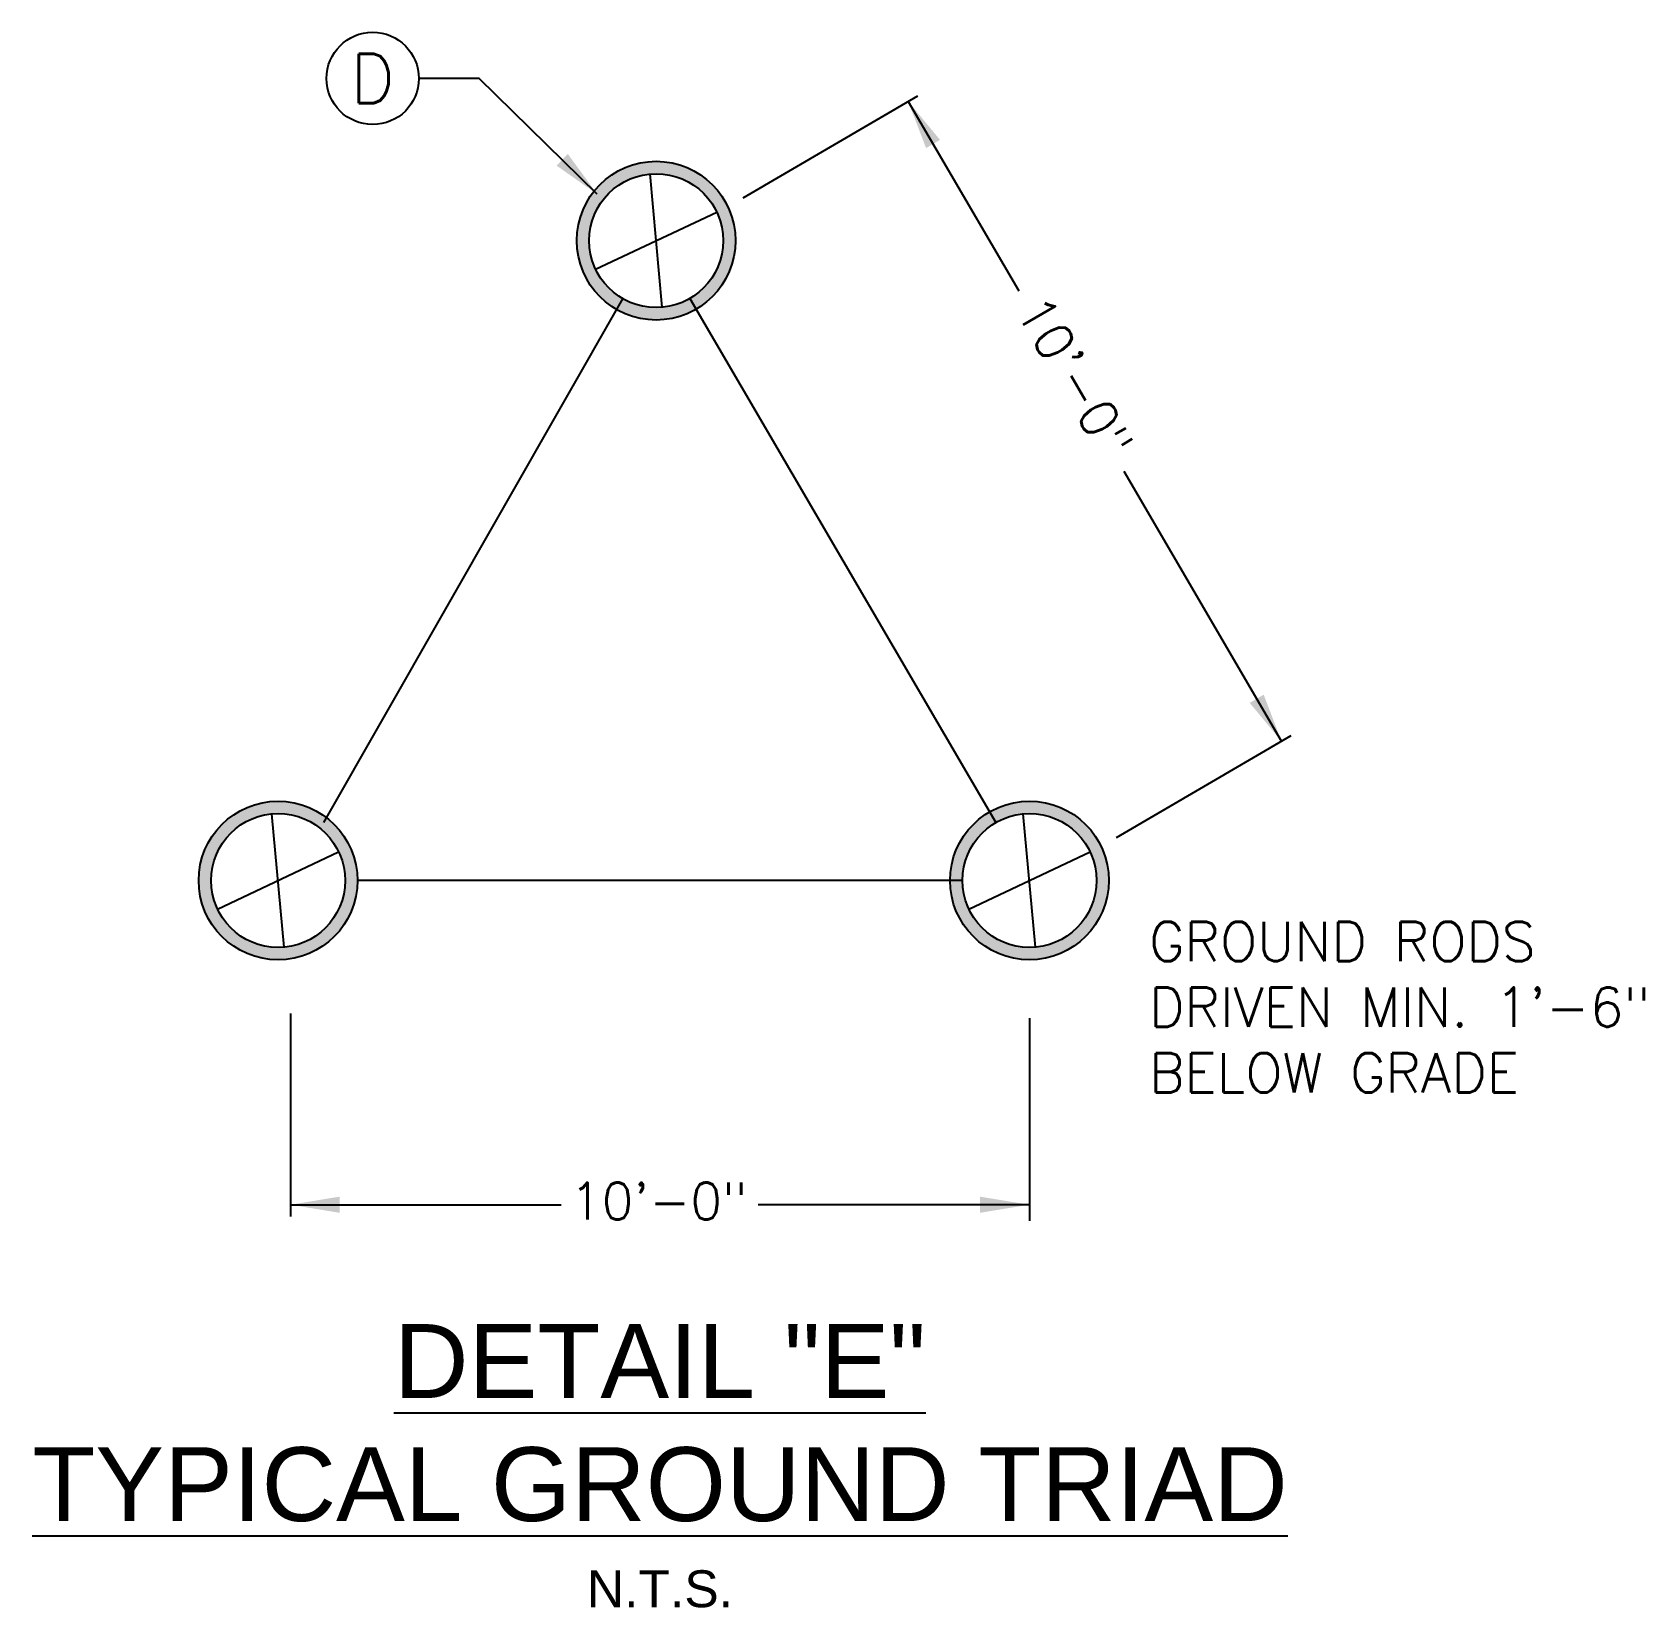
# Model space of a CAD drawing. Header units: inches. Extents: x -4.2 to 30.9, y 3 to 13.6.
# Drawn here: x 26.859 to 30.95, y 9.648 to 13.648 of the extents above; entities outside this region: 1.
import ezdxf
from ezdxf.enums import TextEntityAlignment as Align

# ---------------------------------------------------------------- set-up
doc = ezdxf.new("R2010")
doc.units = ezdxf.units.IN
doc.header["$LTSCALE"] = 0.5
doc.header["$MEASUREMENT"] = 0
doc.layers.get('0').update_dxf_attribs({"linetype": 'CONTINUOUS'})
for name, color, linetype in [('E-Dims', 1, 'CONTINUOUS'), ('E-Text', 2, 'CONTINUOUS'), ('Ground', 4, 'Ground'), ('Text', 2, 'CONTINUOUS')]:
    doc.layers.add(name, color=color, linetype=linetype)
doc.styles.add('Arial', font='arial.ttf')
doc.styles.add('SIMPLEX', font='simplex.shx')
doc.styles.get("Standard").update_dxf_attribs({"font": 'simplex.shx'})
doc.styles.add('Text', font='simplex.shx', dxfattribs={"height": 0.1})
doc.linetypes.add('Ground', pattern='A,1.5,-0.25,["G",Standard,S=0.2,R=0,X=-0.05,Y=-0.1],-0.25', length=2)
doc.dimstyles.new('STANDARD$7', dxfattribs={"dimtxt": 0.09375, "dimasz": 0.125, "dimexe": 0.1875, "dimexo": 0.0625, "dimgap": 0.0625, "dimtad": 0, "dimdec": 6, "dimzin": 0, "dimdsep": 46, "dimlunit": 4, "dimtxsty": 'SIMPLEX', "dimcen": 0.0625, "dimclrd": 256, "dimclre": 256, "dimclrt": 256, "dimadec": 0, "dimazin": 0, "dimtfac": 1, "dimtdec": 6, "dimtofl": 0, "dimtmove": 0, "dimatfit": 0, "dimfxl": 1, "dimfrac": 2, "dimtolj": 1, "dimtzin": 0, "dimlwd": -1, "dimlwe": -1, "dimarcsym": 0})

# ---------------------------------------------------------------- blocks, each defined once
blk = doc.blocks.new('IDcircle')
at = {"color": 0, "linetype": 'ByBlock', "lineweight": -2}
blk.add_circle((0.2, 0), 0.1172, dxfattribs=at)
at = {"color": 0, "linetype": 'ByBlock', "lineweight": -2, "style": 'SIMPLEX'}
blk.add_attdef('ID', text='', height=0.125, dxfattribs=at).set_placement((0.2, 0), align=Align.MIDDLE_CENTER)

msp = doc.modelspace()

# ---------------------------------------------------------------- hatches: boundary and pattern name
at = {"layer": 'Ground'}
h = msp.add_hatch(color=256, dxfattribs=at)
h.paths.add_polyline_path([(28.3427, 12.9443, 1), (28.5426, 13.2942, 1)])
h.paths.add_polyline_path([(28.527, 13.2669, -1), (28.3583, 12.9717, -1)], flags=16)
h = msp.add_hatch(color=256, dxfattribs=at)
h.paths.add_polyline_path([(27.6846, 11.4948, 1), (27.2816, 11.4948, 1)])
h.paths.add_polyline_path([(27.3131, 11.4948, -1), (27.6531, 11.4948, -1)], flags=16)
h = msp.add_hatch(color=256, dxfattribs=at)
h.paths.add_polyline_path([(29.2904, 11.32, 1), (29.4903, 11.6699, 1)])
h.paths.add_polyline_path([(29.4747, 11.6425, -1), (29.306, 11.3473, -1)], flags=16)

# ---------------------------------------------------------------- linework, layer by layer
at = {"layer": 'E-Dims', "linetype": 'Continuous'}
for p, q in [((28.6636, 13.2282), (29.1073, 13.487)), ((29.6112, 11.6038), (30.0549, 11.8626))]:
    msp.add_line(p, q, dxfattribs=at)
at = {"layer": 'E-Dims'}
for p, q in [((27.5146, 11.1569), (27.5146, 10.6419)), ((29.3903, 11.1457), (29.3903, 10.6307))]:
    msp.add_line(p, q, dxfattribs=at)
at = {"layer": 'Ground'}
for p, q in [((28.4583, 12.95), (28.4271, 13.2886)), ((28.2889, 13.0467), (28.5964, 13.1918)), ((27.5989, 11.6424), (28.3583, 12.9717)), ((28.5284, 12.9724), (29.3046, 11.6417)), ((27.4987, 11.3255), (27.4675, 11.6641)), ((29.4059, 11.3256), (29.3747, 11.6642)), ((27.3293, 11.4223), (27.6368, 11.5674)), ((29.2366, 11.4224), (29.5441, 11.5674)), ((29.2203, 11.4949), (27.6846, 11.4948))]:
    msp.add_line(p, q, dxfattribs=at)
at = {"layer": 'Ground', "linetype": 'Continuous'}
for centre, radius in [((28.4427, 13.1193), 0.2015), ((28.4427, 13.1193), 0.17), ((27.4831, 11.4948), 0.2015), ((27.4831, 11.4948), 0.17), ((29.3903, 11.4949), 0.2015), ((29.3903, 11.4949), 0.17)]:
    msp.add_circle(centre, radius, dxfattribs=at)

# ---------------------------------------------------------------- block references
at = {"layer": 'E-Text'}
msp.add_blockref('IDcircle', (27.5232, 13.5312), dxfattribs=at).add_auto_attribs({'ID': 'D'})

# ---------------------------------------------------------------- texts
at = {"layer": 'E-Dims', "linetype": 'Continuous', "insert": (29.5056, 12.7727), "char_height": 0.09375, "attachment_point": 5, "rotation": 300.2564, "style": 'SIMPLEX'}
msp.add_mtext('10\'-0"', dxfattribs=at)
at = {"layer": 'E-Dims', "linetype": 'Continuous', "insert": (28.4492, 10.681), "char_height": 0.09375, "attachment_point": 5, "style": 'SIMPLEX'}
msp.add_mtext('10\'-0"', dxfattribs=at)
at = {"layer": 'E-Text', "ltscale": 0.5, "insert": (29.6938, 11.3903), "char_height": 0.1, "attachment_point": 1, "style": 'Text'}
msp.add_mtext_dynamic_manual_height_columns('GROUND RODS DRIVEN MIN. 1\'-6" BELOW GRADE', width=1.463558, gutter_width=0.5, heights=[0], dxfattribs=at)
at = {"layer": 'E-Text', "insert": (28.4524, 10.0086), "char_height": 0.09375, "width": 5.17192, "attachment_point": 5, "style": 'Arial'}
msp.add_mtext('{\\H2x;\\L\\C6;DETAIL "E" \\PTYPICAL GROUND TRIAD\\C256;\\P}N.T.S.', dxfattribs=at)
at = {"layer": 'Text', "insert": (-4.2489, 2.978), "char_height": 0.09375, "attachment_point": 1, "style": 'SIMPLEX'}
msp.add_mtext('\\A1;', dxfattribs=at)

# ---------------------------------------------------------------- leaders
at = {"layer": 'E-Dims'}
for points in [[(29.0826, 13.4726), (29.3632, 12.9916)], [(30.0301, 11.8482), (29.6303, 12.5328)], [(27.5146, 10.6717), (28.2019, 10.6717)], [(29.3893, 10.6717), (28.7019, 10.6717)]]:
    msp.add_leader(points, dimstyle='STANDARD$7', override={"dimgap": 0.0625, "dimtad": 0}, dxfattribs=at)
at = {"layer": 'E-Text'}
msp.add_leader([(28.2934, 13.237), (27.9934, 13.5312), (27.8404, 13.5312)], dimstyle='STANDARD$7', override={"dimgap": 0.0625, "dimtad": 0}, dxfattribs=at)

doc.saveas('drawing.dxf')
